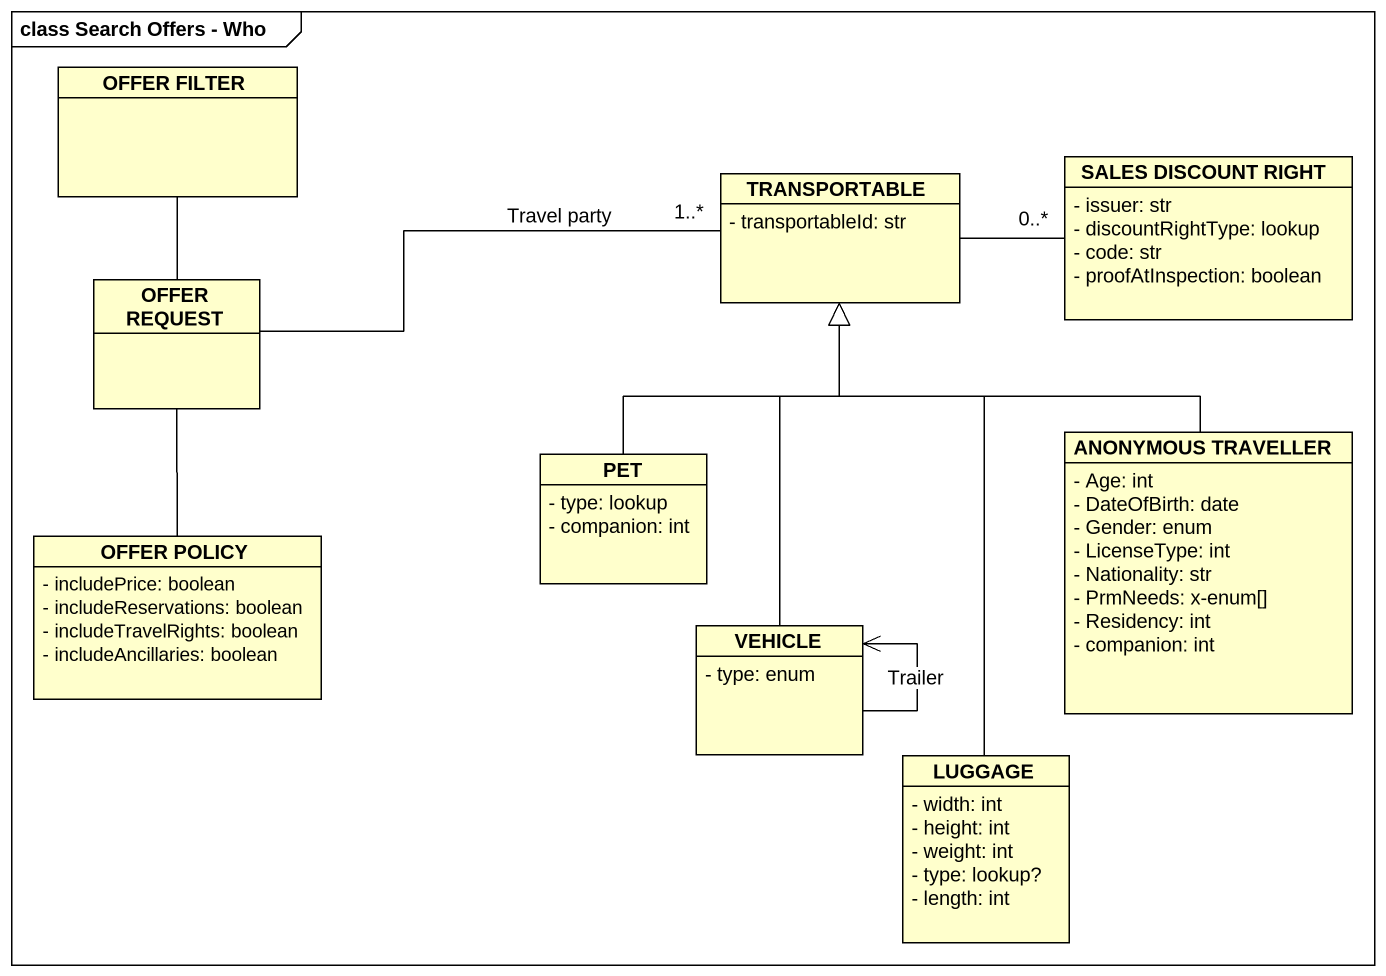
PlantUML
@startuml
mainframe class Search Offers - Who
hide circle
hide empty members
skinparam classAttributeIconSize 0
class "OFFER FILTER" as OFFER_FILTER
class TRANSPORTABLE {
  - transportableId: str
}
class "SALES DISCOUNT RIGHT" as SALES_DISCOUNT_RIGHT {
  - issuer: str
  - discountRightType: lookup
  - code: str
  - proofAtInspection: boolean
}
class "OFFER REQUEST" as OFFER_REQUEST
class "ANONYMOUS TRAVELLER" as ANONYMOUS_TRAVELLER {
  - Age: int
  - DateOfBirth: date
  - Gender: enum
  - LicenseType: int
  - Nationality: str
  - PrmNeeds: x-enum[]
  - Residency: int
  - companion: int
}
class PET {
  - type: lookup
  - companion: int
}
class "OFFER POLICY" as OFFER_POLICY {
  - includePrice: boolean
  - includeReservations: boolean
  - includeTravelRights: boolean
  - includeAncillaries: boolean
}
class VEHICLE {
  - type: enum
}
class LUGGAGE {
  - width: int
  - height: int
  - weight: int
  - type: lookup?
  - length: int
}
TRANSPORTABLE -right- "0..*" SALES_DISCOUNT_RIGHT
OFFER_REQUEST -up- OFFER_FILTER
OFFER_REQUEST -right- "1..*" TRANSPORTABLE : Travel party
OFFER_REQUEST -- OFFER_POLICY
ANONYMOUS_TRAVELLER -up-|> TRANSPORTABLE
PET -up-|> TRANSPORTABLE
VEHICLE -up-|> TRANSPORTABLE
VEHICLE --> VEHICLE : Trailer
LUGGAGE -up-|> TRANSPORTABLE
@enduml
